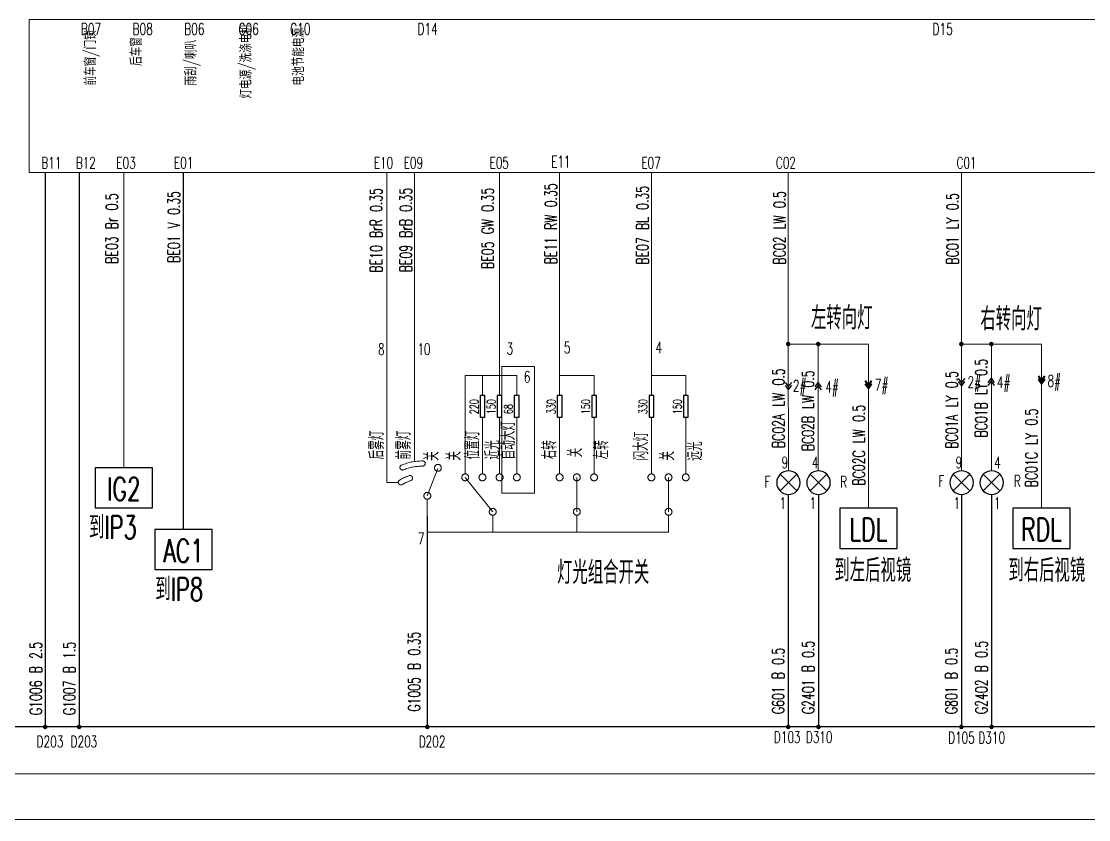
# Model space of a CAD drawing. Extents: x -5608 to -3197, y -2048 to 96.
# Drawn here: x -4788.4 to -4602.3, y -1742.8 to -1603.6 of the extents above; entities that cross this region are included whole.
import ezdxf
from ezdxf.enums import TextEntityAlignment as Align

# ---------------------------------------------------------------- set-up
doc = ezdxf.new("R2010")
doc.units = 0
doc.header["$LTSCALE"] = 25.4
doc.header["$MEASUREMENT"] = 0
for name, pattern in [('CENTER', [16, 13, -1, 1, -1]), ('DASHED', [0.75, 0.5, -0.25]), ('HIDDEN', [9.525, 6.35, -3.175]), ('PHANTOM', [17, 12, -1, 1, -1, 1, -1])]:
    doc.linetypes.add(name, pattern=pattern)
for name, color, linetype, lineweight in [('0Filament', 7, 'CONTINUOUS', 20), ('4CONTOUR', 4, 'CONTINUOUS', 50), ('5PHANTOM', 6, 'PHANTOM', 20)]:
    doc.layers.add(name, color=color, linetype=linetype, lineweight=lineweight)
for name, color, linetype in [('1CENTER', 1, 'CENTER'), ('2FRAM', 2, 'CONTINUOUS'), ('3DASHED', 3, 'DASHED'), ('blue', 5, 'CONTINUOUS'), ('LEGEND', 1, 'CONTINUOUS'), ('other layer', 7, 'CONTINUOUS')]:
    doc.layers.add(name, color=color, linetype=linetype)
doc.styles.add('HZ', font='txt.shx', dxfattribs={"width": 0.618, "height": 2.5, "bigfont": 'hztxt.shx'})

# ---------------------------------------------------------------- blocks, each defined once
blk = doc.blocks.new('light')
at = {"layer": 'LEGEND', "color": 1, "ltscale": 0.1}
for p, q in [((-1.44, 0.6), (1.46, 3.5)), ((1.46, 0.6), (-1.44, 3.5))]:
    blk.add_line(p, q, dxfattribs=at)
blk.add_circle((0.01, 2.05), 2.05, dxfattribs=at)
blk = doc.blocks.new('pointer')
at = {"layer": 'other layer'}
blk.add_lwpolyline([(-5, 7), (-5, 0), (5, 0), (5, 7)], close=True, dxfattribs=at)
at = {"layer": 'other layer', "style": 'HZ', "width": 0.7, "flags": 8}
blk.add_attdef('FR', text='', height=4, dxfattribs=at).set_placement((0, 1.3), align=Align.CENTER)

msp = doc.modelspace()

# ---------------------------------------------------------------- hatches: boundary and pattern name
at = {"layer": '0Filament', "ltscale": 0.1}
for color, points in [(0, [(-4655.12, -1659.85, 1), (-4654.32, -1659.85, 1)]), (0, [(-4649.89, -1659.85, 1), (-4649.09, -1659.85, 1)]), (0, [(-4624.94, -1659.85, 1), (-4624.14, -1659.85, 1)]), (0, [(-4619.71, -1659.85, 1), (-4618.91, -1659.85, 1)]), (256, [(-4784.65, -1726.6, 1), (-4783.85, -1726.6, 1)]), (256, [(-4778.74, -1726.6, 1), (-4777.94, -1726.6, 1)]), (0, [(-4718.04, -1726.6, 1), (-4717.24, -1726.6, 1)]), (0, [(-4655.12, -1726.6, 1), (-4654.32, -1726.6, 1)]), (0, [(-4649.85, -1726.6, 1), (-4649.05, -1726.6, 1)]), (0, [(-4624.94, -1726.6, 1), (-4624.14, -1726.6, 1)]), (0, [(-4619.67, -1726.6, 1), (-4618.87, -1726.6, 1)])]:
    msp.add_hatch(color=color, dxfattribs=at).paths.add_polyline_path(points)

# ---------------------------------------------------------------- linework, layer by layer
for p, q in [((-4724.68, -1658.92), (-4724.68, -1629.94)), ((-4719.88, -1658.92), (-4719.88, -1629.94)), ((-4705.03, -1658.88), (-4705.03, -1629.94)), ((-4694.57, -1658.92), (-4694.57, -1629.94)), ((-4678.58, -1658.92), (-4678.58, -1629.94)), ((-4654.72, -1659.85), (-4654.72, -1629.94)), ((-4624.54, -1659.85), (-4624.54, -1629.94)), ((-4640.74, -1659.85), (-4640.74, -1688.48)), ((-4610.56, -1659.85), (-4610.56, -1688.48))]:
    msp.add_line(p, q, dxfattribs=at)
at = {"layer": '0Filament', "color": 0, "ltscale": 0.1}
for p, q in [((-4654.72, -1659.85), (-4654.69, -1681.96)), ((-4640.74, -1659.85), (-4654.72, -1659.87)), ((-4649.49, -1659.85), (-4649.49, -1681.96)), ((-4624.54, -1659.85), (-4610.56, -1659.85)), ((-4624.54, -1659.85), (-4624.54, -1681.96)), ((-4619.31, -1659.85), (-4619.31, -1681.96))]:
    msp.add_line(p, q, dxfattribs=at)
at = {"layer": '0Filament', "color": 7, "linetype": 'Continuous'}
msp.add_lwpolyline([(-4033.46, -1603.25), (-4787.07, -1603.25), (-4787.07, -1629.94), (-4033.46, -1629.94)], close=True, dxfattribs=at)
at = {"layer": '1CENTER', "color": 1, "lineweight": 0}
for p, q in [((-4724.68, -1683.97), (-4724.68, -1658.92)), ((-4719.88, -1680.33), (-4719.88, -1658.92)), ((-4705.03, -1668.82), (-4705.03, -1658.88)), ((-4694.57, -1668.82), (-4694.57, -1658.92)), ((-4678.58, -1668.82), (-4678.58, -1658.92)), ((-4702.05, -1665.34), (-4711.03, -1665.34)), ((-4711.03, -1682.49), (-4711.03, -1665.34)), ((-4708.03, -1668.82), (-4708.03, -1665.34)), ((-4702.05, -1668.82), (-4702.05, -1665.34)), ((-4688.57, -1665.34), (-4694.57, -1665.34)), ((-4688.57, -1668.82), (-4688.57, -1665.34)), ((-4672.58, -1665.34), (-4678.58, -1665.34)), ((-4672.58, -1668.82), (-4672.58, -1665.34)), ((-4708.03, -1682.49), (-4708.03, -1672.61)), ((-4705.03, -1682.49), (-4705.03, -1672.61)), ((-4702.05, -1682.49), (-4702.05, -1672.61)), ((-4694.57, -1682.49), (-4694.57, -1672.61)), ((-4688.57, -1682.49), (-4688.57, -1672.61)), ((-4678.58, -1682.49), (-4678.58, -1672.61)), ((-4672.58, -1682.49), (-4672.58, -1672.61)), ((-4715.8, -1681.52), (-4717.64, -1686.31)), ((-4711.03, -1683.09), (-4706.23, -1689.09)), ((-4691.57, -1683.09), (-4691.57, -1689.09)), ((-4675.58, -1683.09), (-4675.58, -1689.09)), ((-4722.7, -1683.97), (-4724.68, -1683.97)), ((-4717.64, -1689.88), (-4717.64, -1686.91)), ((-4706.23, -1692.67), (-4706.23, -1689.69)), ((-4691.57, -1692.67), (-4691.57, -1689.69)), ((-4675.58, -1692.67), (-4675.58, -1689.69)), ((-4675.58, -1692.67), (-4717.64, -1692.67))]:
    msp.add_line(p, q, dxfattribs=at)
at = {"layer": '1CENTER', "color": 1, "ltscale": 0.1}
for p, q in [((-4707.62, -1668.82), (-4708.45, -1668.82)), ((-4708.45, -1668.82), (-4708.45, -1672.61)), ((-4707.62, -1672.61), (-4707.62, -1668.82)), ((-4704.62, -1668.82), (-4705.45, -1668.82)), ((-4705.45, -1668.82), (-4705.45, -1672.61)), ((-4704.62, -1672.61), (-4704.62, -1668.82)), ((-4701.64, -1668.82), (-4702.47, -1668.82)), ((-4702.47, -1668.82), (-4702.47, -1672.61)), ((-4701.64, -1672.61), (-4701.64, -1668.82)), ((-4694.15, -1668.82), (-4694.98, -1668.82)), ((-4694.98, -1668.82), (-4694.98, -1672.61)), ((-4694.15, -1672.61), (-4694.15, -1668.82)), ((-4688.15, -1668.82), (-4688.98, -1668.82)), ((-4688.98, -1668.82), (-4688.98, -1672.61)), ((-4688.15, -1672.61), (-4688.15, -1668.82)), ((-4678.17, -1668.82), (-4678.99, -1668.82)), ((-4678.99, -1668.82), (-4678.99, -1672.61)), ((-4678.17, -1672.61), (-4678.17, -1668.82)), ((-4672.17, -1668.82), (-4672.99, -1668.82)), ((-4672.99, -1668.82), (-4672.99, -1672.61)), ((-4672.17, -1672.61), (-4672.17, -1668.82)), ((-4708.45, -1672.61), (-4707.62, -1672.61)), ((-4705.45, -1672.61), (-4704.62, -1672.61)), ((-4702.47, -1672.61), (-4701.64, -1672.61)), ((-4694.98, -1672.61), (-4694.15, -1672.61)), ((-4688.98, -1672.61), (-4688.15, -1672.61)), ((-4678.99, -1672.61), (-4678.17, -1672.61)), ((-4672.99, -1672.61), (-4672.17, -1672.61))]:
    msp.add_line(p, q, dxfattribs=at)
at = {"layer": '1CENTER', "color": 1}
msp.add_line((-4717.64, -1689.88), (-4717.64, -1695.16), dxfattribs=at)
at = {"layer": '1CENTER', "color": 1, "lineweight": 0}
for centre in [(-4715.8, -1681.43), (-4711.03, -1683.09), (-4708.03, -1683.09), (-4705.03, -1683.09), (-4702.03, -1683.09), (-4694.57, -1683.09), (-4691.57, -1683.09), (-4688.57, -1683.09), (-4678.58, -1683.09), (-4675.58, -1683.09), (-4672.58, -1683.09), (-4717.64, -1686.31), (-4706.23, -1689.09), (-4691.57, -1689.09), (-4675.58, -1689.09)]:
    msp.add_circle(centre, 0.6, dxfattribs=at)
for centre, radius, start, end in [((-4721.96, -1681.36), 0.45, 112.1926, 292.1926), ((-4718.45, -1689.96), 9.73, 90, 112.1926), ((-4718.45, -1689.96), 8.83, 90, 112.1926), ((-4718.45, -1680.67), 0.45, 270, 90), ((-4722.25, -1683.97), 0.45, 122.3702, 302.3703), ((-4718.45, -1689.96), 7.54, 108.1429, 122.3702), ((-4718.45, -1689.96), 6.64, 108.1429, 122.3702), ((-4720.66, -1683.22), 0.45, 288.1429, 108.1429)]:
    msp.add_arc(centre, radius, start, end, dxfattribs=at)
at = {"layer": '2FRAM', "color": 2, "ltscale": 0.1}
for p, q in [((-4784.25, -1629.94), (-4784.25, -1726.6)), ((-4778.34, -1629.94), (-4778.34, -1726.6)), ((-4654.72, -1686.07), (-4654.72, -1704.42)), ((-4649.45, -1686.07), (-4649.45, -1726.6)), ((-4624.54, -1686.07), (-4624.54, -1704.42)), ((-4619.27, -1686.07), (-4619.27, -1726.6)), ((-4717.64, -1695.16), (-4717.64, -1726.6)), ((-4654.72, -1696.19), (-4654.72, -1726.6)), ((-4624.54, -1696.19), (-4624.54, -1726.6)), ((-3581.45, -1726.6), (-5502.67, -1726.6))]:
    msp.add_line(p, q, dxfattribs=at)
at = {"layer": '2FRAM', "color": 2}
for p, q in [((-4650.04, -1667.3), (-4649.49, -1666.56)), ((-4650.04, -1667.83), (-4649.49, -1667.09)), ((-4648.93, -1667.3), (-4649.49, -1666.56)), ((-4648.93, -1667.83), (-4649.49, -1667.09)), ((-4619.86, -1666.55), (-4619.31, -1665.81)), ((-4619.86, -1667.08), (-4619.31, -1666.34)), ((-4618.75, -1666.55), (-4619.31, -1665.81)), ((-4618.75, -1667.08), (-4619.31, -1666.34))]:
    msp.add_line(p, q, dxfattribs=at)
at = {"layer": '3DASHED', "color": 3, "linetype": 'ByBlock', "ltscale": 0.1}
msp.add_line((-4760.12, -1692.18), (-4760.12, -1629.94), dxfattribs=at)
at = {"layer": '3DASHED', "color": 88, "linetype": 'ByBlock', "lineweight": 9}
msp.add_line((-5502.61, -1734.76), (-3581.45, -1734.76), dxfattribs=at)
at = {"layer": '4CONTOUR', "color": 4}
for p, q in [((-4641.3, -1666.28), (-4640.74, -1667.02)), ((-4641.3, -1666.81), (-4640.74, -1667.54)), ((-4640.19, -1666.28), (-4640.74, -1667.02)), ((-4640.19, -1666.81), (-4640.74, -1667.54)), ((-4611.12, -1665.46), (-4610.56, -1666.2)), ((-4611.12, -1665.99), (-4610.56, -1666.72)), ((-4610.01, -1665.46), (-4610.56, -1666.2)), ((-4610.01, -1665.99), (-4610.56, -1666.72))]:
    msp.add_line(p, q, dxfattribs=at)
at = {"layer": '4CONTOUR', "color": 140, "lineweight": 9}
msp.add_line((-5502.61, -1742.76), (-3581.45, -1742.76), dxfattribs=at)
at = {"layer": '5PHANTOM', "color": 6}
msp.add_line((-4770.54, -1681.41), (-4770.54, -1629.94), dxfattribs=at)
at = {"layer": '5PHANTOM', "color": 2, "linetype": 'Continuous'}
msp.add_lwpolyline([(-4704.64, -1663.79), (-4698.97, -1663.79), (-4698.97, -1685.82), (-4704.64, -1685.82)], close=True, dxfattribs=at)
at = {"layer": 'blue', "color": 5}
for p, q in [((-4655.26, -1666.53), (-4654.71, -1667.27)), ((-4655.26, -1667.06), (-4654.71, -1667.8)), ((-4654.15, -1666.53), (-4654.71, -1667.27)), ((-4654.15, -1667.06), (-4654.71, -1667.8)), ((-4625.09, -1665.88), (-4624.54, -1666.62)), ((-4625.09, -1666.4), (-4624.54, -1667.14)), ((-4623.98, -1665.88), (-4624.54, -1666.62)), ((-4623.98, -1666.4), (-4624.54, -1667.14))]:
    msp.add_line(p, q, dxfattribs=at)

# ---------------------------------------------------------------- block references
at = {"layer": '1CENTER', "color": 1, "xscale": -1, "rotation": 180}
for p in [(-4654.69, -1681.96), (-4624.51, -1681.96)]:
    msp.add_blockref('light', p, dxfattribs=at)
at = {"layer": '1CENTER', "color": 1, "ltscale": 0.1, "xscale": -1, "rotation": 180}
for p in [(-4649.45, -1681.96), (-4619.27, -1681.96)]:
    msp.add_blockref('light', p, dxfattribs=at)
at = {"layer": '5PHANTOM'}
ref = msp.add_blockref('pointer', (-4770.54, -1688.41), dxfattribs=at)
ref.add_attrib('FR', 'IG2', dxfattribs={"layer": 'other layer', "color": 6, "height": 4, "style": 'HZ', "width": 0.7}).set_placement((-4770.54, -1687.11), align=Align.CENTER)
ref = msp.add_blockref('pointer', (-4640.74, -1695.48), dxfattribs=at)
ref.add_attrib('FR', 'LDL', dxfattribs={"layer": 'other layer', "color": 6, "height": 4, "style": 'HZ', "width": 0.7}).set_placement((-4640.74, -1694.18), align=Align.CENTER)
ref = msp.add_blockref('pointer', (-4610.56, -1695.48), dxfattribs=at)
ref.add_attrib('FR', 'RDL', dxfattribs={"layer": 'other layer', "color": 6, "height": 4, "style": 'HZ', "width": 0.7}).set_placement((-4610.56, -1694.18), align=Align.CENTER)
ref = msp.add_blockref('pointer', (-4760.12, -1699.18), dxfattribs=at)
ref.add_attrib('FR', 'AC1', dxfattribs={"layer": 'other layer', "color": 6, "height": 4, "style": 'HZ', "width": 0.7}).set_placement((-4760.12, -1697.88), align=Align.CENTER)

# ---------------------------------------------------------------- texts
at = {"layer": '0Filament', "color": 0, "ltscale": 0.1, "style": 'HZ', "width": 0.67}
for s, p in [('B07', (-4778.01, -1605.94)), ('B08', (-4769.01, -1605.94)), ('B06', (-4760.01, -1605.94)), ('C06', (-4750.53, -1605.94)), ('C10', (-4741.53, -1605.94)), ('D14', (-4719.34, -1605.94)), ('D15', (-4629.54, -1605.94)), ('B11', (-4784.92, -1629.26)), ('B12', (-4778.92, -1629.26)), ('E03', (-4771.85, -1629.26)), ('E01', (-4761.81, -1629.26)), ('E10', (-4726.97, -1629.26)), ('E09', (-4721.75, -1629.26)), ('E05', (-4706.8, -1629.26)), ('E11', (-4696.05, -1629.06)), ('E07', (-4680.32, -1629.26)), ('C02', (-4656.88, -1629.26)), ('C01', (-4625.39, -1629.26))]:
    msp.add_text(s, height=2, dxfattribs=at).set_placement(p)
for s, p in [('前车窗/门锁', (-4775.39, -1614.78)), ('后车窗', (-4767.39, -1611.37)), ('灯电源/洗涤电机', (-4748.27, -1617.05)), ('电池节能电源', (-4739.11, -1614.78)), ('雨刮/喇叭', (-4757.87, -1614.78))]:
    msp.add_text(s, height=2, rotation=90, dxfattribs=at).set_placement(p)
at = {"layer": '0Filament', "style": 'HZ', "width": 0.67}
for s, p in [('左转向灯', (-4650.76, -1657.29)), ('右转向灯', (-4621.23, -1657.47)), ('到IP3', (-4776.61, -1693.81)), ('到左后视镜', (-4646.67, -1701.31)), ('到右后视镜', (-4616.34, -1701.31)), ('灯光组合开关', (-4695.02, -1701.67)), ('到IP8', (-4765.05, -1704.59))]:
    msp.add_text(s, height=4, dxfattribs=at).set_placement(p)
at = {"layer": '1CENTER', "color": 1, "style": 'HZ', "width": 0.67}
for s, p in [('3', (-4703.84, -1661.65)), ('5', (-4693.84, -1661.47)), ('4', (-4677.86, -1661.47)), ('8', (-4726.23, -1661.76)), ('10', (-4719.37, -1661.74)), ('6', (-4700.82, -1666.57)), ('9', (-4655.87, -1681.5)), ('4', (-4650.59, -1681.5)), ('9', (-4625.54, -1681.5)), ('4', (-4618.79, -1681.5)), ('1', (-4656.26, -1688.59)), ('1', (-4650.98, -1688.59)), ('1', (-4625.93, -1688.59)), ('1', (-4618.85, -1688.59)), ('7', (-4719.26, -1694.74))]:
    msp.add_text(s, height=2, dxfattribs=at).set_placement(p)
at = {"layer": '1CENTER', "color": 1, "lineweight": 0, "style": 'HZ', "width": 0.67}
for s, height, p in [('220', 1.5, (-4708.74, -1672.06)), ('150', 1.5, (-4705.74, -1672.06)), ('68', 1.5, (-4702.76, -1672.06)), ('330', 1.5, (-4695.28, -1672.06)), ('150', 1.5, (-4689.28, -1672.06)), ('330', 1.5, (-4679.29, -1672.06)), ('150', 1.5, (-4673.29, -1672.06)), ('自动大灯', 2.5, (-4702.32, -1679.96)), ('后雾灯', 2.5, (-4725.22, -1679.96)), ('前雾灯', 2.5, (-4720.52, -1679.96)), ('位置灯', 2.5, (-4708.52, -1679.96)), ('闪大灯', 2.5, (-4679.12, -1680.17)), ('近光', 2.5, (-4705.03, -1679.96)), ('右转', 2.5, (-4695.09, -1679.96)), ('关', 2.5, (-4690.61, -1679.61)), ('左转', 2.5, (-4686.03, -1679.96)), ('远光', 2.5, (-4669.72, -1680.17)), ('关', 2.5, (-4715.64, -1680.22)), ('关', 2.5, (-4711.78, -1680.19)), ('关', 2.5, (-4674.56, -1680.17))]:
    msp.add_text(s, height=height, rotation=90, dxfattribs=at).set_placement(p)
at = {"layer": '1CENTER', "color": 1, "linetype": 'HIDDEN', "ltscale": 0.1, "style": 'HZ', "width": 0.67}
for s, p in [('F', (-4658.87, -1684.87)), ('R', (-4645.68, -1684.86)), ('F', (-4628.55, -1684.74)), ('R', (-4615.36, -1684.73))]:
    msp.add_text(s, height=2, dxfattribs=at).set_placement(p)
at = {"layer": '2FRAM', "color": 2, "ltscale": 0.1, "style": 'HZ', "width": 0.67}
for s, p in [('4#', (-4618.34, -1667.5)), ('4#', (-4648.25, -1668.3)), ('D203 ', (-4785.74, -1730.15)), ('D203', (-4779.83, -1730.15)), ('D202', (-4719.13, -1730.15)), ('D103', (-4657.22, -1729.38)), ('D310', (-4651.65, -1729.38)), ('D105', (-4626.84, -1729.48)), ('D310', (-4621.57, -1729.48))]:
    msp.add_text(s, height=2, dxfattribs=at).set_placement(p)
at = {"layer": '3DASHED', "color": 3, "lineweight": 5, "ltscale": 0.1, "style": 'HZ', "width": 0.67}
for s, p in [('BE01 V 0.35', (-4760.77, -1645.69)), ('BE10 BrR 0.35', (-4725.53, -1647.38)), ('BE09 BrB 0.35', (-4720.33, -1647.34)), ('BE05 GW 0.35', (-4706.08, -1646.75)), ('BE11 RW 0.35', (-4695.05, -1645.96)), ('BE07 BL 0.35', (-4679.07, -1645.99)), ('BC02 LW 0.5', (-4655.21, -1645.99)), ('BE03 Br 0.5', (-4771.61, -1645.85)), ('BC01 LY 0.5', (-4625.03, -1645.99)), ('BC01B LY 0.5', (-4620.05, -1676.13)), ('BC02A LW 0.5', (-4655.38, -1677.98)), ('BC02B LW 0.5', (-4650.23, -1678.52)), ('BC01A LY 0.5', (-4625.18, -1678.09)), ('BC02C LW 0.5', (-4641.37, -1684.52)), ('BC01C LY 0.5', (-4611.29, -1684.81)), ('G1005 B 0.35', (-4718.9, -1723.94)), ('G1006 B 2.5', (-4784.83, -1724.53)), ('G1007 B 1.5', (-4779, -1724.53)), ('G601 B 0.5', (-4655.43, -1724.35)), ('G2401 B 0.5', (-4650.19, -1724.35)), ('G801 B 0.5', (-4625.25, -1724.35)), ('G2402 B 0.5', (-4620.01, -1724.35))]:
    msp.add_text(s, height=2.08, rotation=90, dxfattribs=at).set_placement(p)
at = {"layer": '4CONTOUR', "color": 4, "ltscale": 0.1, "style": 'HZ', "width": 0.67}
for s, p in [('8#', (-4609.53, -1667.29)), ('7#', (-4639.61, -1667.95))]:
    msp.add_text(s, height=2, dxfattribs=at).set_placement(p)
at = {"layer": 'blue', "color": 5, "ltscale": 0.1, "style": 'HZ', "width": 0.67}
for p in [(-4623.46, -1667.48), (-4653.92, -1668.14)]:
    msp.add_text('2#', height=2, dxfattribs=at).set_placement(p)

doc.saveas('drawing.dxf')
